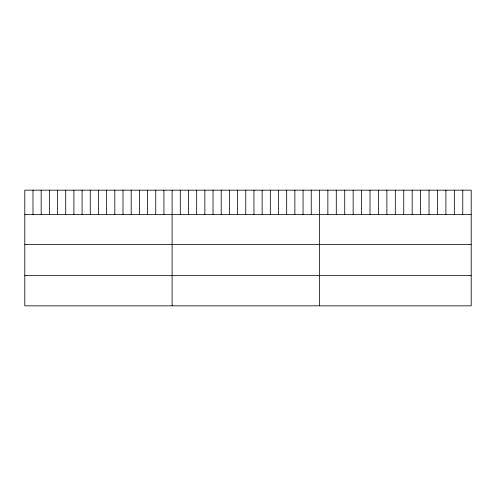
<?xml version="1.0" encoding="UTF-8"?>
<svg xmlns="http://www.w3.org/2000/svg" width="496" height="496" viewBox="0 0 496 496"><rect width="100%" height="100%" fill="white"/><g stroke="black" fill="none" stroke-linecap="round" stroke-linejoin="round"><path stroke-width="0.74" d="M471.2 214.365L471.2 305.84L24.8 305.84L24.8 190.16L471.2 190.16L471.2 214.365L24.8 214.365M24.8 244.553L471.2 244.553M24.8 275.652L471.2 275.652M462.768 190.16L462.768 214.365M454.336 190.16L454.336 214.365M445.904 190.16L445.904 214.365M437.472 190.16L437.472 214.365M429.04 190.16L429.04 214.365M420.608 190.16L420.608 214.365M412.176 190.16L412.176 214.365M403.744 190.16L403.744 214.365M395.312 190.16L395.312 214.365M386.88 190.16L386.88 214.365M378.448 190.16L378.448 214.365M370.016 190.16L370.016 214.365M361.584 190.16L361.584 214.365M353.152 190.16L353.152 214.365M344.72 190.16L344.72 214.365M336.288 190.16L336.288 214.365M327.856 190.16L327.856 214.365M319.424 190.16L319.424 305.84M311.24 190.16L311.24 214.365M303.056 190.16L303.056 214.365M294.872 190.16L294.872 214.365M286.688 190.16L286.688 214.365M278.504 190.16L278.504 214.365M270.32 190.16L270.32 214.365M262.136 190.16L262.136 214.365M253.952 190.16L253.952 214.365M245.768 190.16L245.768 214.365M237.584 190.16L237.584 214.365M229.4 190.16L229.4 214.365M221.216 190.16L221.216 214.365M213.032 190.16L213.032 214.365M204.848 190.16L204.848 214.365M196.664 190.16L196.664 214.365M188.48 190.16L188.48 214.365M180.296 190.16L180.296 214.365M172.112 190.16L172.112 305.84M163.928 190.16L163.928 214.365M155.744 190.16L155.744 214.365M147.56 190.16L147.56 214.365M139.376 190.16L139.376 214.365M131.192 190.16L131.192 214.365M123.008 190.16L123.008 214.365M114.824 190.16L114.824 214.365M106.64 190.16L106.64 214.365M98.456 190.16L98.456 214.365M90.272 190.16L90.272 214.365M82.088 190.16L82.088 214.365M73.904 190.16L73.904 214.365M65.72 190.16L65.72 214.365M57.536 190.16L57.536 214.365M49.352 190.16L49.352 214.365M41.168 190.16L41.168 214.365M32.984 190.16L32.984 214.365"/></g></svg>
